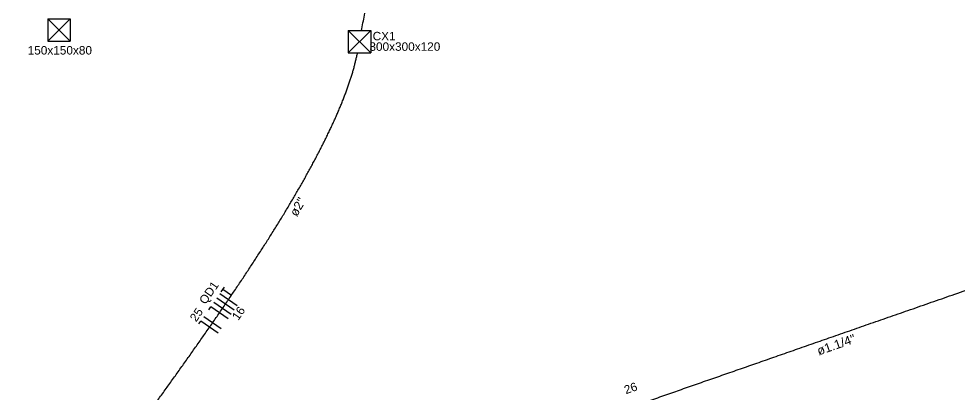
# Model space of a CAD drawing. Header units: millimetres. Extents: x -4.7 to 81.4, y -19.1 to 41.2.
# Drawn here: x 27.96 to 39.09, y 11.65 to 16.08 of the extents above; entities that cross this region are included whole.
import ezdxf

# ---------------------------------------------------------------- set-up
doc = ezdxf.new("R2010")
doc.units = ezdxf.units.MM
doc.header["$MEASUREMENT"] = 0
doc.linetypes.add('Dashed', pattern=[0.75, 0.5, -0.25])
for name, color, linetype, lineweight in [('EL-Condutos', 4, 'Continuous', 30), ('EL-Fios', 2, 'Continuous', 30), ('EL-Textos condutos', 2, 'Continuous', 30), ('EL-Textos fios', 2, 'Continuous', 30), ('EL-Textos pontos', 2, 'Continuous', 30), ('P-SIMBOL', 3, 'Continuous', 30)]:
    doc.layers.add(name, color=color, linetype=linetype, lineweight=lineweight)
doc.styles.add('Arial', font='arial.ttf')

msp = doc.modelspace()

# ---------------------------------------------------------------- linework, layer by layer
at = {"layer": 'EL-Condutos', "linetype": 'Dashed', "ltscale": 25}
for points, knots in [([(32.02, 15.945), (32.042, 16.067), (32.086, 16.308), (32.147, 16.668), (32.204, 17.024), (32.257, 17.376), (32.306, 17.724), (32.351, 18.069), (32.391, 18.41), (32.428, 18.749), (32.461, 19.085), (32.49, 19.42), (32.516, 19.752), (32.538, 20.083), (32.556, 20.413), (32.571, 20.742), (32.582, 21.07), (32.59, 21.398), (32.594, 21.726), (32.596, 22.055), (32.594, 22.384), (32.589, 22.715), (32.581, 23.047), (32.57, 23.38), (32.556, 23.716), (32.539, 24.054), (32.52, 24.394), (32.498, 24.738), (32.473, 25.084), (32.445, 25.435), (32.416, 25.789), (32.394, 26.026), (32.383, 26.146)], [0, 0, 0, 0, 0.370629, 0.735899, 1.096168, 1.451795, 1.803142, 2.15057, 2.49444, 2.835115, 3.172957, 3.508327, 3.841587, 4.173097, 4.503219, 4.83231, 5.160729, 5.488831, 5.816971, 6.145502, 6.474773, 6.805133, 7.136929, 7.470503, 7.806196, 8.144349, 8.485295, 8.82937, 9.176905, 9.528228, 9.883666, 10.243544, 10.243544, 10.243544, 10.243544]), ([(27.798, 9.012), (27.84, 9.077), (27.926, 9.209), (28.062, 9.41), (28.204, 9.618), (28.354, 9.832), (28.509, 10.051), (28.67, 10.276), (28.835, 10.504), (29.004, 10.737), (29.175, 10.974), (29.348, 11.212), (29.522, 11.454), (29.697, 11.696), (29.871, 11.94), (30.044, 12.184), (30.215, 12.428), (30.383, 12.671), (30.547, 12.913), (30.706, 13.153), (30.861, 13.391), (31.009, 13.625), (31.15, 13.856), (31.283, 14.083), (31.408, 14.305), (31.523, 14.522), (31.628, 14.733), (31.723, 14.937), (31.805, 15.134), (31.875, 15.324), (31.932, 15.505), (31.959, 15.625), (31.973, 15.683)], [0, 0, 0, 0, 0.231619, 0.474015, 0.726288, 0.987524, 1.256799, 1.533184, 1.815741, 2.103531, 2.395613, 2.691043, 2.988881, 3.288184, 3.588013, 3.887434, 4.185513, 4.481325, 4.773951, 5.062482, 5.346018, 5.623675, 5.894584, 6.157899, 6.4128, 6.658502, 6.894265, 7.119405, 7.333316, 7.535494, 7.72557, 7.903368, 7.903368, 7.903368, 7.903368]), ([(27.851, 8.929), (28.089, 9.012), (28.548, 9.172), (29.216, 9.405), (29.841, 9.623), (30.428, 9.827), (30.979, 10.019), (31.497, 10.2), (31.986, 10.37), (32.45, 10.532), (32.891, 10.686), (33.312, 10.833), (33.718, 10.974), (34.111, 11.111), (34.494, 11.245), (34.871, 11.376), (35.245, 11.506), (35.619, 11.637), (35.997, 11.769), (36.381, 11.903), (36.776, 12.04), (37.184, 12.183), (37.609, 12.331), (38.054, 12.486), (38.522, 12.649), (39.017, 12.821), (39.541, 13.004), (40.098, 13.198), (40.691, 13.405), (41.324, 13.626), (42, 13.862), (42.465, 14.024), (42.706, 14.107)], [0, 0, 0, 0, 0.75411, 1.460049, 2.12128, 2.741267, 3.323474, 3.871364, 4.388401, 4.878049, 5.343771, 5.789031, 6.217292, 6.632019, 7.036674, 7.434722, 7.829626, 8.22485, 8.623857, 9.030112, 9.447077, 9.878216, 10.326994, 10.796873, 11.291317, 11.813791, 12.367757, 12.956679, 13.584022, 14.253247, 14.96782, 15.731204, 15.731204, 15.731204, 15.731204])]:
    msp.add_open_spline(points, degree=3, knots=knots, dxfattribs=at)
at = {"layer": 'EL-Fios'}
for p, q in [((30.359, 12.856), (30.397, 12.911)), ((30.548, 12.69), (30.342, 12.832)), ((30.481, 12.812), (30.378, 12.883)), ((30.476, 12.587), (30.271, 12.729)), ((30.512, 12.638), (30.307, 12.781)), ((30.212, 12.644), (30.235, 12.678)), ((30.441, 12.536), (30.235, 12.678)), ((30.095, 12.476), (30.119, 12.51)), ((30.324, 12.368), (30.119, 12.51)), ((30.36, 12.419), (30.155, 12.562))]:
    msp.add_line(p, q, dxfattribs=at)
at = {"layer": 'P-SIMBOL'}
for p, q in [((28.307, 16.084), (28.572, 16.084)), ((28.307, 16.084), (28.307, 15.819)), ((28.307, 16.084), (28.572, 15.819)), ((28.572, 16.084), (28.307, 15.819)), ((28.572, 16.084), (28.572, 15.819)), ((31.863, 15.947), (32.128, 15.947)), ((31.863, 15.947), (31.863, 15.682)), ((31.863, 15.947), (32.128, 15.682)), ((32.128, 15.947), (31.863, 15.682)), ((32.128, 15.947), (32.128, 15.682)), ((28.307, 15.819), (28.572, 15.819)), ((31.863, 15.682), (32.128, 15.682))]:
    msp.add_line(p, q, dxfattribs=at)

# ---------------------------------------------------------------- texts
at = {"layer": 'EL-Textos condutos', "char_height": 0.1059, "attachment_point": 8, "line_spacing_factor": 0.798, "style": 'Arial'}
for s, insert, width, rotation in [('ø2"', (31.312, 13.833), 0.38124, 59.8397), ('ø1.1/4"', (37.653, 12.178), 0.88956, 19.2227)]:
    msp.add_mtext(s, dxfattribs=dict(at, insert=insert, width=width, rotation=rotation))
at = {"layer": 'EL-Textos fios', "char_height": 0.1, "attachment_point": 8, "line_spacing_factor": 0.798, "style": 'Arial'}
for s, insert, width, rotation in [('QD1', (30.277, 12.801), 0.3177, 55.2503), ('16', (30.606, 12.573), 0.2118, 55.2503), ('25', (30.108, 12.556), 0.2118, 55.2503), ('26', (35.22, 11.668), 0.2118, 19.2227)]:
    msp.add_mtext(s, dxfattribs=dict(at, insert=insert, width=width, rotation=rotation))
at = {"layer": 'EL-Textos pontos', "char_height": 0.1, "line_spacing_factor": 0.798, "style": 'Arial'}
for s, insert, width, attachment_point in [('CX1', (32.151, 15.829), 0.38124, 7), ('300x300x120', (32.532, 15.705), 1.1649, 8), ('150x150x80', (28.45, 15.661), 1.059, 8)]:
    msp.add_mtext(s, dxfattribs=dict(at, insert=insert, width=width, attachment_point=attachment_point))

doc.saveas('drawing.dxf')
